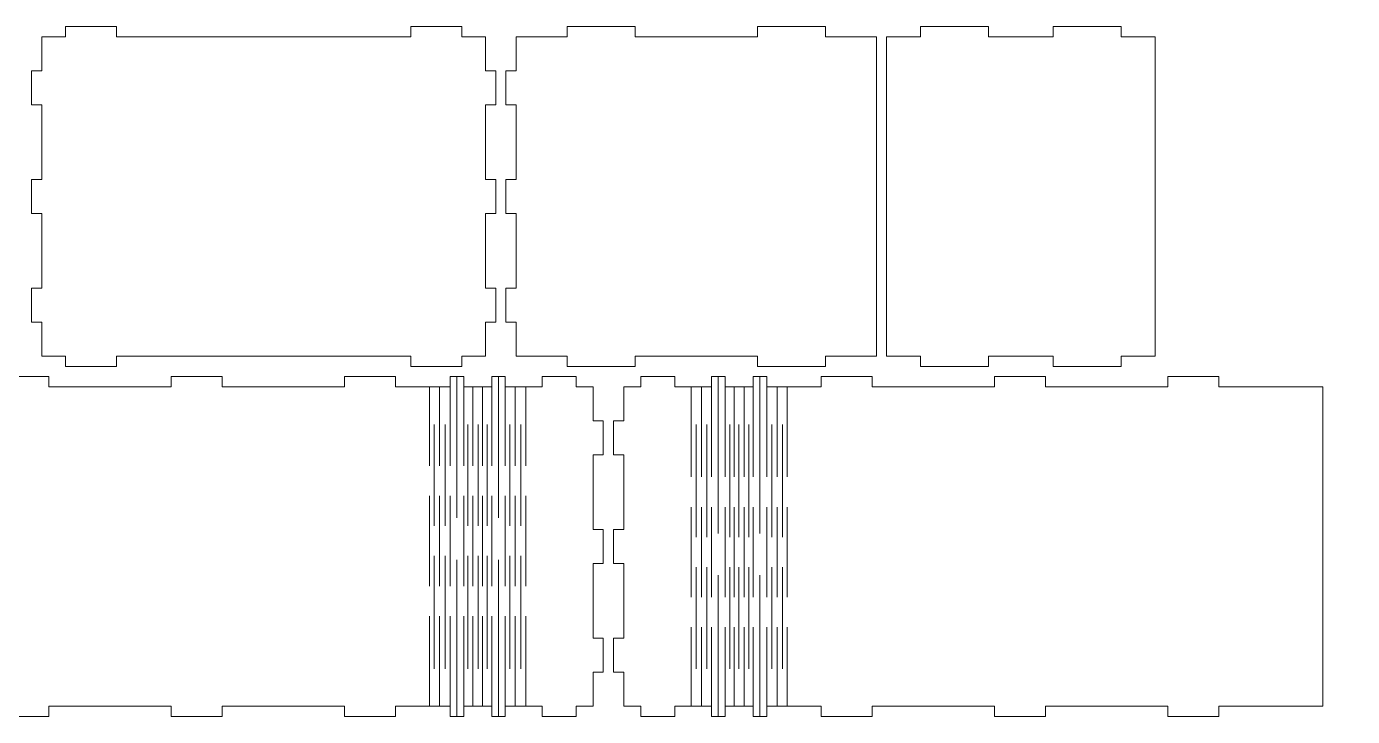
# Model space of a CAD drawing. Header units: millimetres. Extents: x -410 to 410, y -631 to 631.
# Drawn here: x 4.1 to 394.3, y 131.1 to 334.1 of the extents above; entities that cross this region are included whole.
import ezdxf

# ---------------------------------------------------------------- set-up
doc = ezdxf.new("R2010")
doc.units = ezdxf.units.MM
doc.header["$MEASUREMENT"] = 0
doc.layers.add('Camada 1', color=7, linetype='Continuous')

msp = doc.modelspace()

# ---------------------------------------------------------------- linework, layer by layer
at = {"layer": 'Camada 1', "color": 250, "lineweight": 20}
for points, knots in [([(8.6256, 289.1081), (8.6256, 289.1081), (8.6256, 311.1081), (8.6256, 311.1081), (8.6256, 311.1081), (8.6256, 311.1081), (5.6256, 311.1081), (5.6256, 311.1081), (5.6256, 311.1081), (5.6256, 311.1081), (5.6256, 321.1081), (5.6256, 321.1081), (5.6256, 321.1081), (5.6256, 321.1081), (8.6256, 321.1081), (8.6256, 321.1081), (8.6256, 321.1081), (8.6256, 321.1081), (8.6256, 331.1081), (8.6256, 331.1081), (8.6256, 331.1081), (8.6256, 331.1081), (15.6256, 331.1081), (15.6256, 331.1081), (15.6256, 331.1081), (15.6256, 331.1081), (15.6256, 334.1081), (15.6256, 334.1081), (15.6256, 334.1081), (15.6256, 334.1081), (30.6256, 334.1081), (30.6256, 334.1081), (30.6256, 334.1081), (30.6256, 334.1081), (30.6256, 331.1081), (30.6256, 331.1081), (30.6256, 331.1081), (30.6256, 331.1081), (117.2056, 331.1081), (117.2056, 331.1081), (117.2056, 331.1081), (117.2056, 331.1081), (117.2056, 334.1081), (117.2056, 334.1081), (117.2056, 334.1081), (117.2056, 334.1081), (132.2056, 334.1081), (132.2056, 334.1081), (132.2056, 334.1081), (132.2056, 334.1081), (132.2056, 331.1081), (132.2056, 331.1081), (132.2056, 331.1081), (132.2056, 331.1081), (139.2056, 331.1081), (139.2056, 331.1081), (139.2056, 331.1081), (139.2056, 331.1081), (139.2056, 321.1081), (139.2056, 321.1081), (139.2056, 321.1081), (139.2056, 321.1081), (142.2056, 321.1081), (142.2056, 321.1081), (142.2056, 321.1081), (142.2056, 321.1081), (142.2056, 311.1081), (142.2056, 311.1081), (142.2056, 311.1081), (142.2056, 311.1081), (139.2056, 311.1081), (139.2056, 311.1081), (139.2056, 311.1081), (139.2056, 311.1081), (139.2056, 289.1081), (139.2056, 289.1081), (139.2056, 289.1081), (139.2056, 289.1081), (142.2056, 289.1081), (142.2056, 289.1081), (142.2056, 289.1081), (142.2056, 289.1081), (142.2056, 279.1081), (142.2056, 279.1081), (142.2056, 279.1081), (142.2056, 279.1081), (139.2056, 279.1081), (139.2056, 279.1081), (139.2056, 279.1081), (139.2056, 279.1081), (139.2056, 257.1081), (139.2056, 257.1081), (139.2056, 257.1081), (139.2056, 257.1081), (142.2056, 257.1081), (142.2056, 257.1081), (142.2056, 257.1081), (142.2056, 257.1081), (142.2056, 247.1081), (142.2056, 247.1081), (142.2056, 247.1081), (142.2056, 247.1081), (139.2056, 247.1081), (139.2056, 247.1081), (139.2056, 247.1081), (139.2056, 247.1081), (139.2056, 237.1081), (139.2056, 237.1081), (139.2056, 237.1081), (139.2056, 237.1081), (132.2056, 237.1081), (132.2056, 237.1081), (132.2056, 237.1081), (132.2056, 237.1081), (132.2056, 234.1081), (132.2056, 234.1081), (132.2056, 234.1081), (132.2056, 234.1081), (117.2056, 234.1081), (117.2056, 234.1081), (117.2056, 234.1081), (117.2056, 234.1081), (117.2056, 237.1081), (117.2056, 237.1081), (117.2056, 237.1081), (117.2056, 237.1081), (30.6256, 237.1081), (30.6256, 237.1081), (30.6256, 237.1081), (30.6256, 237.1081), (30.6256, 234.1081), (30.6256, 234.1081), (30.6256, 234.1081), (30.6256, 234.1081), (15.6256, 234.1081), (15.6256, 234.1081), (15.6256, 234.1081), (15.6256, 234.1081), (15.6256, 237.1081), (15.6256, 237.1081), (15.6256, 237.1081), (15.6256, 237.1081), (8.6256, 237.1081), (8.6256, 237.1081), (8.6256, 237.1081), (8.6256, 237.1081), (8.6256, 247.1081), (8.6256, 247.1081), (8.6256, 247.1081), (8.6256, 247.1081), (5.6256, 247.1081), (5.6256, 247.1081), (5.6256, 247.1081), (5.6256, 247.1081), (5.6256, 257.1081), (5.6256, 257.1081), (5.6256, 257.1081), (5.6256, 257.1081), (8.6256, 257.1081), (8.6256, 257.1081), (8.6256, 257.1081), (8.6256, 257.1081), (8.6256, 279.1081), (8.6256, 279.1081), (8.6256, 279.1081), (8.6256, 279.1081), (5.6256, 279.1081), (5.6256, 279.1081), (5.6256, 279.1081), (5.6256, 279.1081), (5.6256, 289.1081), (5.6256, 289.1081), (5.6256, 289.1081), (5.6256, 289.1081), (8.6256, 289.1081), (8.6256, 289.1081)], [0, 0, 0, 0, 0.02222222, 0.02222222, 0.02222222, 0.02222222, 0.04444444, 0.04444444, 0.04444444, 0.04444444, 0.06666667, 0.06666667, 0.06666667, 0.06666667, 0.08888889, 0.08888889, 0.08888889, 0.08888889, 0.11111111, 0.11111111, 0.11111111, 0.11111111, 0.13333333, 0.13333333, 0.13333333, 0.13333333, 0.15555556, 0.15555556, 0.15555556, 0.15555556, 0.17777778, 0.17777778, 0.17777778, 0.17777778, 0.2, 0.2, 0.2, 0.2, 0.22222222, 0.22222222, 0.22222222, 0.22222222, 0.24444444, 0.24444444, 0.24444444, 0.24444444, 0.26666667, 0.26666667, 0.26666667, 0.26666667, 0.28888889, 0.28888889, 0.28888889, 0.28888889, 0.31111111, 0.31111111, 0.31111111, 0.31111111, 0.33333333, 0.33333333, 0.33333333, 0.33333333, 0.35555556, 0.35555556, 0.35555556, 0.35555556, 0.37777778, 0.37777778, 0.37777778, 0.37777778, 0.4, 0.4, 0.4, 0.4, 0.42222222, 0.42222222, 0.42222222, 0.42222222, 0.44444444, 0.44444444, 0.44444444, 0.44444444, 0.46666667, 0.46666667, 0.46666667, 0.46666667, 0.48888889, 0.48888889, 0.48888889, 0.48888889, 0.51111111, 0.51111111, 0.51111111, 0.51111111, 0.53333333, 0.53333333, 0.53333333, 0.53333333, 0.55555556, 0.55555556, 0.55555556, 0.55555556, 0.57777778, 0.57777778, 0.57777778, 0.57777778, 0.6, 0.6, 0.6, 0.6, 0.62222222, 0.62222222, 0.62222222, 0.62222222, 0.64444444, 0.64444444, 0.64444444, 0.64444444, 0.66666667, 0.66666667, 0.66666667, 0.66666667, 0.68888889, 0.68888889, 0.68888889, 0.68888889, 0.71111111, 0.71111111, 0.71111111, 0.71111111, 0.73333333, 0.73333333, 0.73333333, 0.73333333, 0.75555556, 0.75555556, 0.75555556, 0.75555556, 0.77777778, 0.77777778, 0.77777778, 0.77777778, 0.8, 0.8, 0.8, 0.8, 0.82222222, 0.82222222, 0.82222222, 0.82222222, 0.84444444, 0.84444444, 0.84444444, 0.84444444, 0.86666667, 0.86666667, 0.86666667, 0.86666667, 0.88888889, 0.88888889, 0.88888889, 0.88888889, 0.91111111, 0.91111111, 0.91111111, 0.91111111, 0.93333333, 0.93333333, 0.93333333, 0.93333333, 0.95555556, 0.95555556, 0.95555556, 0.95555556, 1, 1, 1, 1]), ([(183.2056, 237.1081), (183.2056, 237.1081), (219.201, 237.1081), (219.201, 237.1081), (219.201, 237.1081), (219.201, 237.1081), (219.201, 234.1081), (219.201, 234.1081), (219.201, 234.1081), (219.201, 234.1081), (239.201, 234.1081), (239.201, 234.1081), (239.201, 234.1081), (239.201, 234.1081), (239.201, 237.1081), (239.201, 237.1081), (239.201, 237.1081), (239.201, 237.1081), (254.201, 237.1081), (254.201, 237.1081), (254.201, 237.1081), (254.201, 237.1081), (254.201, 331.1081), (254.201, 331.1081), (254.201, 331.1081), (254.201, 331.1081), (239.201, 331.1081), (239.201, 331.1081), (239.201, 331.1081), (239.201, 331.1081), (239.201, 334.1081), (239.201, 334.1081), (239.201, 334.1081), (239.201, 334.1081), (219.201, 334.1081), (219.201, 334.1081), (219.201, 334.1081), (219.201, 334.1081), (219.201, 331.1081), (219.201, 331.1081), (219.201, 331.1081), (219.201, 331.1081), (183.2056, 331.1081), (183.2056, 331.1081), (183.2056, 331.1081), (183.2056, 331.1081), (183.2056, 334.1081), (183.2056, 334.1081), (183.2056, 334.1081), (183.2056, 334.1081), (163.2056, 334.1081), (163.2056, 334.1081), (163.2056, 334.1081), (163.2056, 334.1081), (163.2056, 331.1081), (163.2056, 331.1081), (163.2056, 331.1081), (163.2056, 331.1081), (148.2056, 331.1081), (148.2056, 331.1081), (148.2056, 331.1081), (148.2056, 331.1081), (148.2056, 321.1081), (148.2056, 321.1081), (148.2056, 321.1081), (148.2056, 321.1081), (145.2056, 321.1081), (145.2056, 321.1081), (145.2056, 321.1081), (145.2056, 321.1081), (145.2056, 311.1081), (145.2056, 311.1081), (145.2056, 311.1081), (145.2056, 311.1081), (148.2056, 311.1081), (148.2056, 311.1081), (148.2056, 311.1081), (148.2056, 311.1081), (148.2056, 289.1081), (148.2056, 289.1081), (148.2056, 289.1081), (148.2056, 289.1081), (145.2056, 289.1081), (145.2056, 289.1081), (145.2056, 289.1081), (145.2056, 289.1081), (145.2056, 279.1081), (145.2056, 279.1081), (145.2056, 279.1081), (145.2056, 279.1081), (148.2056, 279.1081), (148.2056, 279.1081), (148.2056, 279.1081), (148.2056, 279.1081), (148.2056, 257.1081), (148.2056, 257.1081), (148.2056, 257.1081), (148.2056, 257.1081), (145.2056, 257.1081), (145.2056, 257.1081), (145.2056, 257.1081), (145.2056, 257.1081), (145.2056, 247.1081), (145.2056, 247.1081), (145.2056, 247.1081), (145.2056, 247.1081), (148.2056, 247.1081), (148.2056, 247.1081), (148.2056, 247.1081), (148.2056, 247.1081), (148.2056, 237.1081), (148.2056, 237.1081), (148.2056, 237.1081), (148.2056, 237.1081), (163.2056, 237.1081), (163.2056, 237.1081), (163.2056, 237.1081), (163.2056, 237.1081), (163.2056, 234.1081), (163.2056, 234.1081), (163.2056, 234.1081), (163.2056, 234.1081), (183.2056, 234.1081), (183.2056, 234.1081), (183.2056, 234.1081), (183.2056, 234.1081), (183.2056, 237.1081), (183.2056, 237.1081)], [0, 0, 0, 0, 0.03030303, 0.03030303, 0.03030303, 0.03030303, 0.06060606, 0.06060606, 0.06060606, 0.06060606, 0.09090909, 0.09090909, 0.09090909, 0.09090909, 0.12121212, 0.12121212, 0.12121212, 0.12121212, 0.15151515, 0.15151515, 0.15151515, 0.15151515, 0.18181818, 0.18181818, 0.18181818, 0.18181818, 0.21212121, 0.21212121, 0.21212121, 0.21212121, 0.24242424, 0.24242424, 0.24242424, 0.24242424, 0.27272727, 0.27272727, 0.27272727, 0.27272727, 0.3030303, 0.3030303, 0.3030303, 0.3030303, 0.33333333, 0.33333333, 0.33333333, 0.33333333, 0.36363636, 0.36363636, 0.36363636, 0.36363636, 0.39393939, 0.39393939, 0.39393939, 0.39393939, 0.42424242, 0.42424242, 0.42424242, 0.42424242, 0.45454545, 0.45454545, 0.45454545, 0.45454545, 0.48484848, 0.48484848, 0.48484848, 0.48484848, 0.51515152, 0.51515152, 0.51515152, 0.51515152, 0.54545455, 0.54545455, 0.54545455, 0.54545455, 0.57575758, 0.57575758, 0.57575758, 0.57575758, 0.60606061, 0.60606061, 0.60606061, 0.60606061, 0.63636364, 0.63636364, 0.63636364, 0.63636364, 0.66666667, 0.66666667, 0.66666667, 0.66666667, 0.6969697, 0.6969697, 0.6969697, 0.6969697, 0.72727273, 0.72727273, 0.72727273, 0.72727273, 0.75757576, 0.75757576, 0.75757576, 0.75757576, 0.78787879, 0.78787879, 0.78787879, 0.78787879, 0.81818182, 0.81818182, 0.81818182, 0.81818182, 0.84848485, 0.84848485, 0.84848485, 0.84848485, 0.87878788, 0.87878788, 0.87878788, 0.87878788, 0.90909091, 0.90909091, 0.90909091, 0.90909091, 0.93939394, 0.93939394, 0.93939394, 0.93939394, 1, 1, 1, 1]), ([(306.201, 331.1081), (306.201, 331.1081), (287.201, 331.1081), (287.201, 331.1081), (287.201, 331.1081), (287.201, 331.1081), (287.201, 334.1081), (287.201, 334.1081), (287.201, 334.1081), (287.201, 334.1081), (267.201, 334.1081), (267.201, 334.1081), (267.201, 334.1081), (267.201, 334.1081), (267.201, 331.1081), (267.201, 331.1081), (267.201, 331.1081), (267.201, 331.1081), (257.201, 331.1081), (257.201, 331.1081), (257.201, 331.1081), (257.201, 331.1081), (257.201, 237.1081), (257.201, 237.1081), (257.201, 237.1081), (257.201, 237.1081), (267.201, 237.1081), (267.201, 237.1081), (267.201, 237.1081), (267.201, 237.1081), (267.201, 234.1081), (267.201, 234.1081), (267.201, 234.1081), (267.201, 234.1081), (287.201, 234.1081), (287.201, 234.1081), (287.201, 234.1081), (287.201, 234.1081), (287.201, 237.1081), (287.201, 237.1081), (287.201, 237.1081), (287.201, 237.1081), (306.201, 237.1081), (306.201, 237.1081), (306.201, 237.1081), (306.201, 237.1081), (306.201, 234.1081), (306.201, 234.1081), (306.201, 234.1081), (306.201, 234.1081), (326.201, 234.1081), (326.201, 234.1081), (326.201, 234.1081), (326.201, 234.1081), (326.201, 237.1081), (326.201, 237.1081), (326.201, 237.1081), (326.201, 237.1081), (336.201, 237.1081), (336.201, 237.1081), (336.201, 237.1081), (336.201, 237.1081), (336.201, 331.1081), (336.201, 331.1081), (336.201, 331.1081), (336.201, 331.1081), (326.201, 331.1081), (326.201, 331.1081), (326.201, 331.1081), (326.201, 331.1081), (326.201, 334.1081), (326.201, 334.1081), (326.201, 334.1081), (326.201, 334.1081), (306.201, 334.1081), (306.201, 334.1081), (306.201, 334.1081), (306.201, 334.1081), (306.201, 331.1081), (306.201, 331.1081)], [0, 0, 0, 0, 0.04761905, 0.04761905, 0.04761905, 0.04761905, 0.0952381, 0.0952381, 0.0952381, 0.0952381, 0.14285714, 0.14285714, 0.14285714, 0.14285714, 0.19047619, 0.19047619, 0.19047619, 0.19047619, 0.23809524, 0.23809524, 0.23809524, 0.23809524, 0.28571429, 0.28571429, 0.28571429, 0.28571429, 0.33333333, 0.33333333, 0.33333333, 0.33333333, 0.38095238, 0.38095238, 0.38095238, 0.38095238, 0.42857143, 0.42857143, 0.42857143, 0.42857143, 0.47619048, 0.47619048, 0.47619048, 0.47619048, 0.52380952, 0.52380952, 0.52380952, 0.52380952, 0.57142857, 0.57142857, 0.57142857, 0.57142857, 0.61904762, 0.61904762, 0.61904762, 0.61904762, 0.66666667, 0.66666667, 0.66666667, 0.66666667, 0.71428571, 0.71428571, 0.71428571, 0.71428571, 0.76190476, 0.76190476, 0.76190476, 0.76190476, 0.80952381, 0.80952381, 0.80952381, 0.80952381, 0.85714286, 0.85714286, 0.85714286, 0.85714286, 0.9047619, 0.9047619, 0.9047619, 0.9047619, 1, 1, 1, 1]), ([(-113.4334, 218.1081), (-113.4334, 218.1081), (-113.4334, 228.1081), (-113.4334, 228.1081), (-113.4334, 228.1081), (-113.4334, 228.1081), (-108.4334, 228.1081), (-108.4334, 228.1081), (-108.4334, 228.1081), (-108.4334, 228.1081), (-108.4334, 231.1081), (-108.4334, 231.1081), (-108.4334, 231.1081), (-108.4334, 231.1081), (-98.4334, 231.1081), (-98.4334, 231.1081), (-98.4334, 231.1081), (-98.4334, 231.1081), (-98.4334, 228.1081), (-98.4334, 228.1081), (-98.4334, 228.1081), (-98.4334, 228.1081), (-87.6031, 228.1081), (-87.6031, 228.1081), (-87.6031, 228.1081), (-87.6031, 228.1081), (-87.6031, 231.1081), (-87.6031, 231.1081), (-87.6031, 231.1081), (-87.6031, 231.1081), (-83.5837, 231.1081), (-83.5837, 231.1081), (-83.5837, 231.1081), (-83.5837, 231.1081), (-83.5837, 228.1081), (-83.5837, 228.1081), (-83.5837, 228.1081), (-83.5837, 228.1081), (-75.3594, 228.1081), (-75.3594, 228.1081), (-75.3594, 228.1081), (-75.3594, 228.1081), (-75.3594, 231.1081), (-75.3594, 231.1081), (-75.3594, 231.1081), (-75.3594, 231.1081), (-71.34, 231.1081), (-71.34, 231.1081), (-71.34, 231.1081), (-71.34, 231.1081), (-71.34, 228.1081), (-71.34, 228.1081), (-71.34, 228.1081), (-71.34, 228.1081), (-55.2951, 228.1081), (-55.2951, 228.1081), (-55.2951, 228.1081), (-55.2951, 228.1081), (-55.2951, 231.1081), (-55.2951, 231.1081), (-55.2951, 231.1081), (-55.2951, 231.1081), (-40.2951, 231.1081), (-40.2951, 231.1081), (-40.2951, 231.1081), (-40.2951, 231.1081), (-40.2951, 228.1081), (-40.2951, 228.1081), (-40.2951, 228.1081), (-40.2951, 228.1081), (-4.2951, 228.1081), (-4.2951, 228.1081), (-4.2951, 228.1081), (-4.2951, 228.1081), (-4.2951, 231.1081), (-4.2951, 231.1081), (-4.2951, 231.1081), (-4.2951, 231.1081), (10.7049, 231.1081), (10.7049, 231.1081), (10.7049, 231.1081), (10.7049, 231.1081), (10.7049, 228.1081), (10.7049, 228.1081), (10.7049, 228.1081), (10.7049, 228.1081), (46.7049, 228.1081), (46.7049, 228.1081), (46.7049, 228.1081), (46.7049, 228.1081), (46.7049, 231.1081), (46.7049, 231.1081), (46.7049, 231.1081), (46.7049, 231.1081), (61.7049, 231.1081), (61.7049, 231.1081), (61.7049, 231.1081), (61.7049, 231.1081), (61.7049, 228.1081), (61.7049, 228.1081), (61.7049, 228.1081), (61.7049, 228.1081), (97.7049, 228.1081), (97.7049, 228.1081), (97.7049, 228.1081), (97.7049, 228.1081), (97.7049, 231.1081), (97.7049, 231.1081), (97.7049, 231.1081), (97.7049, 231.1081), (112.7049, 231.1081), (112.7049, 231.1081), (112.7049, 231.1081), (112.7049, 231.1081), (112.7049, 228.1081), (112.7049, 228.1081), (112.7049, 228.1081), (112.7049, 228.1081), (128.7498, 228.1081), (128.7498, 228.1081), (128.7498, 228.1081), (128.7498, 228.1081), (128.7498, 231.1081), (128.7498, 231.1081), (128.7498, 231.1081), (128.7498, 231.1081), (132.7692, 231.1081), (132.7692, 231.1081), (132.7692, 231.1081), (132.7692, 231.1081), (132.7692, 228.1081), (132.7692, 228.1081), (132.7692, 228.1081), (132.7692, 228.1081), (140.9935, 228.1081), (140.9935, 228.1081), (140.9935, 228.1081), (140.9935, 228.1081), (140.9935, 231.1081), (140.9935, 231.1081), (140.9935, 231.1081), (140.9935, 231.1081), (145.0129, 231.1081), (145.0129, 231.1081), (145.0129, 231.1081), (145.0129, 231.1081), (145.0129, 228.1081), (145.0129, 228.1081), (145.0129, 228.1081), (145.0129, 228.1081), (155.8432, 228.1081), (155.8432, 228.1081), (155.8432, 228.1081), (155.8432, 228.1081), (155.8432, 231.1081), (155.8432, 231.1081), (155.8432, 231.1081), (155.8432, 231.1081), (165.8432, 231.1081), (165.8432, 231.1081), (165.8432, 231.1081), (165.8432, 231.1081), (165.8432, 228.1081), (165.8432, 228.1081), (165.8432, 228.1081), (165.8432, 228.1081), (170.8432, 228.1081), (170.8432, 228.1081), (170.8432, 228.1081), (170.8432, 228.1081), (170.8432, 218.1081), (170.8432, 218.1081), (170.8432, 218.1081), (170.8432, 218.1081), (173.8432, 218.1081), (173.8432, 218.1081), (173.8432, 218.1081), (173.8432, 218.1081), (173.8432, 208.1081), (173.8432, 208.1081), (173.8432, 208.1081), (173.8432, 208.1081), (170.8432, 208.1081), (170.8432, 208.1081), (170.8432, 208.1081), (170.8432, 208.1081), (170.8432, 186.1081), (170.8432, 186.1081), (170.8432, 186.1081), (170.8432, 186.1081), (173.8432, 186.1081), (173.8432, 186.1081), (173.8432, 186.1081), (173.8432, 186.1081), (173.8432, 176.1081), (173.8432, 176.1081), (173.8432, 176.1081), (173.8432, 176.1081), (170.8432, 176.1081), (170.8432, 176.1081), (170.8432, 176.1081), (170.8432, 176.1081), (170.8432, 154.1081), (170.8432, 154.1081), (170.8432, 154.1081), (170.8432, 154.1081), (173.8432, 154.1081), (173.8432, 154.1081), (173.8432, 154.1081), (173.8432, 154.1081), (173.8432, 144.1081), (173.8432, 144.1081), (173.8432, 144.1081), (173.8432, 144.1081), (170.8432, 144.1081), (170.8432, 144.1081), (170.8432, 144.1081), (170.8432, 144.1081), (170.8432, 134.1081), (170.8432, 134.1081), (170.8432, 134.1081), (170.8432, 134.1081), (165.8432, 134.1081), (165.8432, 134.1081), (165.8432, 134.1081), (165.8432, 134.1081), (165.8432, 131.1081), (165.8432, 131.1081), (165.8432, 131.1081), (165.8432, 131.1081), (155.8432, 131.1081), (155.8432, 131.1081), (155.8432, 131.1081), (155.8432, 131.1081), (155.8432, 134.1081), (155.8432, 134.1081), (155.8432, 134.1081), (155.8432, 134.1081), (145.0129, 134.1081), (145.0129, 134.1081), (145.0129, 134.1081), (145.0129, 134.1081), (145.0129, 131.1081), (145.0129, 131.1081), (145.0129, 131.1081), (145.0129, 131.1081), (140.9935, 131.1081), (140.9935, 131.1081), (140.9935, 131.1081), (140.9935, 131.1081), (140.9935, 134.1081), (140.9935, 134.1081), (140.9935, 134.1081), (140.9935, 134.1081), (132.7692, 134.1081), (132.7692, 134.1081), (132.7692, 134.1081), (132.7692, 134.1081), (132.7692, 131.1081), (132.7692, 131.1081), (132.7692, 131.1081), (132.7692, 131.1081), (128.7498, 131.1081), (128.7498, 131.1081), (128.7498, 131.1081), (128.7498, 131.1081), (128.7498, 134.1081), (128.7498, 134.1081), (128.7498, 134.1081), (128.7498, 134.1081), (112.7049, 134.1081), (112.7049, 134.1081), (112.7049, 134.1081), (112.7049, 134.1081), (112.7049, 131.1081), (112.7049, 131.1081), (112.7049, 131.1081), (112.7049, 131.1081), (97.7049, 131.1081), (97.7049, 131.1081), (97.7049, 131.1081), (97.7049, 131.1081), (97.7049, 134.1081), (97.7049, 134.1081), (97.7049, 134.1081), (97.7049, 134.1081), (61.7049, 134.1081), (61.7049, 134.1081), (61.7049, 134.1081), (61.7049, 134.1081), (61.7049, 131.1081), (61.7049, 131.1081), (61.7049, 131.1081), (61.7049, 131.1081), (46.7049, 131.1081), (46.7049, 131.1081), (46.7049, 131.1081), (46.7049, 131.1081), (46.7049, 134.1081), (46.7049, 134.1081), (46.7049, 134.1081), (46.7049, 134.1081), (10.7049, 134.1081), (10.7049, 134.1081), (10.7049, 134.1081), (10.7049, 134.1081), (10.7049, 131.1081), (10.7049, 131.1081), (10.7049, 131.1081), (10.7049, 131.1081), (-4.2951, 131.1081), (-4.2951, 131.1081), (-4.2951, 131.1081), (-4.2951, 131.1081), (-4.2951, 134.1081), (-4.2951, 134.1081), (-4.2951, 134.1081), (-4.2951, 134.1081), (-40.2951, 134.1081), (-40.2951, 134.1081), (-40.2951, 134.1081), (-40.2951, 134.1081), (-40.2951, 131.1081), (-40.2951, 131.1081), (-40.2951, 131.1081), (-40.2951, 131.1081), (-55.2951, 131.1081), (-55.2951, 131.1081), (-55.2951, 131.1081), (-55.2951, 131.1081), (-55.2951, 134.1081), (-55.2951, 134.1081), (-55.2951, 134.1081), (-55.2951, 134.1081), (-71.34, 134.1081), (-71.34, 134.1081), (-71.34, 134.1081), (-71.34, 134.1081), (-71.34, 131.1081), (-71.34, 131.1081), (-71.34, 131.1081), (-71.34, 131.1081), (-75.3594, 131.1081), (-75.3594, 131.1081), (-75.3594, 131.1081), (-75.3594, 131.1081), (-75.3594, 134.1081), (-75.3594, 134.1081), (-75.3594, 134.1081), (-75.3594, 134.1081), (-83.5837, 134.1081), (-83.5837, 134.1081), (-83.5837, 134.1081), (-83.5837, 134.1081), (-83.5837, 131.1081), (-83.5837, 131.1081), (-83.5837, 131.1081), (-83.5837, 131.1081), (-87.6031, 131.1081), (-87.6031, 131.1081), (-87.6031, 131.1081), (-87.6031, 131.1081), (-87.6031, 134.1081), (-87.6031, 134.1081), (-87.6031, 134.1081), (-87.6031, 134.1081), (-98.4334, 134.1081), (-98.4334, 134.1081), (-98.4334, 134.1081), (-98.4334, 134.1081), (-98.4334, 131.1081), (-98.4334, 131.1081), (-98.4334, 131.1081), (-98.4334, 131.1081), (-108.4334, 131.1081), (-108.4334, 131.1081), (-108.4334, 131.1081), (-108.4334, 131.1081), (-108.4334, 134.1081), (-108.4334, 134.1081), (-108.4334, 134.1081), (-108.4334, 134.1081), (-113.4334, 134.1081), (-113.4334, 134.1081), (-113.4334, 134.1081), (-113.4334, 134.1081), (-113.4334, 144.1081), (-113.4334, 144.1081), (-113.4334, 144.1081), (-113.4334, 144.1081), (-116.4334, 144.1081), (-116.4334, 144.1081), (-116.4334, 144.1081), (-116.4334, 144.1081), (-116.4334, 154.1081), (-116.4334, 154.1081), (-116.4334, 154.1081), (-116.4334, 154.1081), (-113.4334, 154.1081), (-113.4334, 154.1081), (-113.4334, 154.1081), (-113.4334, 154.1081), (-113.4334, 176.1081), (-113.4334, 176.1081), (-113.4334, 176.1081), (-113.4334, 176.1081), (-116.4334, 176.1081), (-116.4334, 176.1081), (-116.4334, 176.1081), (-116.4334, 176.1081), (-116.4334, 186.1081), (-116.4334, 186.1081), (-116.4334, 186.1081), (-116.4334, 186.1081), (-113.4334, 186.1081), (-113.4334, 186.1081), (-113.4334, 186.1081), (-113.4334, 186.1081), (-113.4334, 208.1081), (-113.4334, 208.1081), (-113.4334, 208.1081), (-113.4334, 208.1081), (-116.4334, 208.1081), (-116.4334, 208.1081), (-116.4334, 208.1081), (-116.4334, 208.1081), (-116.4334, 218.1081), (-116.4334, 218.1081), (-116.4334, 218.1081), (-116.4334, 218.1081), (-113.4334, 218.1081), (-113.4334, 218.1081)], [0, 0, 0, 0, 0.00917431, 0.00917431, 0.00917431, 0.00917431, 0.01834862, 0.01834862, 0.01834862, 0.01834862, 0.02752294, 0.02752294, 0.02752294, 0.02752294, 0.03669725, 0.03669725, 0.03669725, 0.03669725, 0.04587156, 0.04587156, 0.04587156, 0.04587156, 0.05504587, 0.05504587, 0.05504587, 0.05504587, 0.06422018, 0.06422018, 0.06422018, 0.06422018, 0.0733945, 0.0733945, 0.0733945, 0.0733945, 0.08256881, 0.08256881, 0.08256881, 0.08256881, 0.09174312, 0.09174312, 0.09174312, 0.09174312, 0.10091743, 0.10091743, 0.10091743, 0.10091743, 0.11009174, 0.11009174, 0.11009174, 0.11009174, 0.11926606, 0.11926606, 0.11926606, 0.11926606, 0.12844037, 0.12844037, 0.12844037, 0.12844037, 0.13761468, 0.13761468, 0.13761468, 0.13761468, 0.14678899, 0.14678899, 0.14678899, 0.14678899, 0.1559633, 0.1559633, 0.1559633, 0.1559633, 0.16513761, 0.16513761, 0.16513761, 0.16513761, 0.17431193, 0.17431193, 0.17431193, 0.17431193, 0.18348624, 0.18348624, 0.18348624, 0.18348624, 0.19266055, 0.19266055, 0.19266055, 0.19266055, 0.20183486, 0.20183486, 0.20183486, 0.20183486, 0.21100917, 0.21100917, 0.21100917, 0.21100917, 0.22018349, 0.22018349, 0.22018349, 0.22018349, 0.2293578, 0.2293578, 0.2293578, 0.2293578, 0.23853211, 0.23853211, 0.23853211, 0.23853211, 0.24770642, 0.24770642, 0.24770642, 0.24770642, 0.25688073, 0.25688073, 0.25688073, 0.25688073, 0.26605505, 0.26605505, 0.26605505, 0.26605505, 0.27522936, 0.27522936, 0.27522936, 0.27522936, 0.28440367, 0.28440367, 0.28440367, 0.28440367, 0.29357798, 0.29357798, 0.29357798, 0.29357798, 0.30275229, 0.30275229, 0.30275229, 0.30275229, 0.31192661, 0.31192661, 0.31192661, 0.31192661, 0.32110092, 0.32110092, 0.32110092, 0.32110092, 0.33027523, 0.33027523, 0.33027523, 0.33027523, 0.33944954, 0.33944954, 0.33944954, 0.33944954, 0.34862385, 0.34862385, 0.34862385, 0.34862385, 0.35779817, 0.35779817, 0.35779817, 0.35779817, 0.36697248, 0.36697248, 0.36697248, 0.36697248, 0.37614679, 0.37614679, 0.37614679, 0.37614679, 0.3853211, 0.3853211, 0.3853211, 0.3853211, 0.39449541, 0.39449541, 0.39449541, 0.39449541, 0.40366972, 0.40366972, 0.40366972, 0.40366972, 0.41284404, 0.41284404, 0.41284404, 0.41284404, 0.42201835, 0.42201835, 0.42201835, 0.42201835, 0.43119266, 0.43119266, 0.43119266, 0.43119266, 0.44036697, 0.44036697, 0.44036697, 0.44036697, 0.44954128, 0.44954128, 0.44954128, 0.44954128, 0.4587156, 0.4587156, 0.4587156, 0.4587156, 0.46788991, 0.46788991, 0.46788991, 0.46788991, 0.47706422, 0.47706422, 0.47706422, 0.47706422, 0.48623853, 0.48623853, 0.48623853, 0.48623853, 0.49541284, 0.49541284, 0.49541284, 0.49541284, 0.50458716, 0.50458716, 0.50458716, 0.50458716, 0.51376147, 0.51376147, 0.51376147, 0.51376147, 0.52293578, 0.52293578, 0.52293578, 0.52293578, 0.53211009, 0.53211009, 0.53211009, 0.53211009, 0.5412844, 0.5412844, 0.5412844, 0.5412844, 0.55045872, 0.55045872, 0.55045872, 0.55045872, 0.55963303, 0.55963303, 0.55963303, 0.55963303, 0.56880734, 0.56880734, 0.56880734, 0.56880734, 0.57798165, 0.57798165, 0.57798165, 0.57798165, 0.58715596, 0.58715596, 0.58715596, 0.58715596, 0.59633028, 0.59633028, 0.59633028, 0.59633028, 0.60550459, 0.60550459, 0.60550459, 0.60550459, 0.6146789, 0.6146789, 0.6146789, 0.6146789, 0.62385321, 0.62385321, 0.62385321, 0.62385321, 0.63302752, 0.63302752, 0.63302752, 0.63302752, 0.64220183, 0.64220183, 0.64220183, 0.64220183, 0.65137615, 0.65137615, 0.65137615, 0.65137615, 0.66055046, 0.66055046, 0.66055046, 0.66055046, 0.66972477, 0.66972477, 0.66972477, 0.66972477, 0.67889908, 0.67889908, 0.67889908, 0.67889908, 0.68807339, 0.68807339, 0.68807339, 0.68807339, 0.69724771, 0.69724771, 0.69724771, 0.69724771, 0.70642202, 0.70642202, 0.70642202, 0.70642202, 0.71559633, 0.71559633, 0.71559633, 0.71559633, 0.72477064, 0.72477064, 0.72477064, 0.72477064, 0.73394495, 0.73394495, 0.73394495, 0.73394495, 0.74311927, 0.74311927, 0.74311927, 0.74311927, 0.75229358, 0.75229358, 0.75229358, 0.75229358, 0.76146789, 0.76146789, 0.76146789, 0.76146789, 0.7706422, 0.7706422, 0.7706422, 0.7706422, 0.77981651, 0.77981651, 0.77981651, 0.77981651, 0.78899083, 0.78899083, 0.78899083, 0.78899083, 0.79816514, 0.79816514, 0.79816514, 0.79816514, 0.80733945, 0.80733945, 0.80733945, 0.80733945, 0.81651376, 0.81651376, 0.81651376, 0.81651376, 0.82568807, 0.82568807, 0.82568807, 0.82568807, 0.83486239, 0.83486239, 0.83486239, 0.83486239, 0.8440367, 0.8440367, 0.8440367, 0.8440367, 0.85321101, 0.85321101, 0.85321101, 0.85321101, 0.86238532, 0.86238532, 0.86238532, 0.86238532, 0.87155963, 0.87155963, 0.87155963, 0.87155963, 0.88073394, 0.88073394, 0.88073394, 0.88073394, 0.88990826, 0.88990826, 0.88990826, 0.88990826, 0.89908257, 0.89908257, 0.89908257, 0.89908257, 0.90825688, 0.90825688, 0.90825688, 0.90825688, 0.91743119, 0.91743119, 0.91743119, 0.91743119, 0.9266055, 0.9266055, 0.9266055, 0.9266055, 0.93577982, 0.93577982, 0.93577982, 0.93577982, 0.94495413, 0.94495413, 0.94495413, 0.94495413, 0.95412844, 0.95412844, 0.95412844, 0.95412844, 0.96330275, 0.96330275, 0.96330275, 0.96330275, 0.97247706, 0.97247706, 0.97247706, 0.97247706, 0.98165138, 0.98165138, 0.98165138, 0.98165138, 1, 1, 1, 1]), ([(385.5913, 134.1081), (343.6834, 134.1081), (394.282, 134.1081), (354.9815, 134.1081), (354.9815, 134.1081), (354.9815, 134.1081), (354.9815, 131.1081), (354.9815, 131.1081), (354.9815, 131.1081), (354.9815, 131.1081), (339.9815, 131.1081), (339.9815, 131.1081), (339.9815, 131.1081), (339.9815, 131.1081), (339.9815, 134.1081), (339.9815, 134.1081), (339.9815, 134.1081), (339.9815, 134.1081), (303.9815, 134.1081), (303.9815, 134.1081), (303.9815, 134.1081), (303.9815, 134.1081), (303.9815, 131.1081), (303.9815, 131.1081), (303.9815, 131.1081), (303.9815, 131.1081), (288.9815, 131.1081), (288.9815, 131.1081), (288.9815, 131.1081), (288.9815, 131.1081), (288.9815, 134.1081), (288.9815, 134.1081), (288.9815, 134.1081), (288.9815, 134.1081), (252.9815, 134.1081), (252.9815, 134.1081), (252.9815, 134.1081), (252.9815, 134.1081), (252.9815, 131.1081), (252.9815, 131.1081), (252.9815, 131.1081), (252.9815, 131.1081), (237.9815, 131.1081), (237.9815, 131.1081), (237.9815, 131.1081), (237.9815, 131.1081), (237.9815, 134.1081), (237.9815, 134.1081), (237.9815, 134.1081), (237.9815, 134.1081), (221.9366, 134.1081), (221.9366, 134.1081), (221.9366, 134.1081), (221.9366, 134.1081), (221.9366, 131.1081), (221.9366, 131.1081), (221.9366, 131.1081), (221.9366, 131.1081), (217.9172, 131.1081), (217.9172, 131.1081), (217.9172, 131.1081), (217.9172, 131.1081), (217.9172, 134.1081), (217.9172, 134.1081), (217.9172, 134.1081), (217.9172, 134.1081), (209.6929, 134.1081), (209.6929, 134.1081), (209.6929, 134.1081), (209.6929, 134.1081), (209.6929, 131.1081), (209.6929, 131.1081), (209.6929, 131.1081), (209.6929, 131.1081), (205.6735, 131.1081), (205.6735, 131.1081), (205.6735, 131.1081), (205.6735, 131.1081), (205.6735, 134.1081), (205.6735, 134.1081), (205.6735, 134.1081), (205.6735, 134.1081), (194.8432, 134.1081), (194.8432, 134.1081), (194.8432, 134.1081), (194.8432, 134.1081), (194.8432, 131.1081), (194.8432, 131.1081), (194.8432, 131.1081), (194.8432, 131.1081), (184.8432, 131.1081), (184.8432, 131.1081), (184.8432, 131.1081), (184.8432, 131.1081), (184.8432, 134.1081), (184.8432, 134.1081), (184.8432, 134.1081), (184.8432, 134.1081), (179.8432, 134.1081), (179.8432, 134.1081), (179.8432, 134.1081), (179.8432, 134.1081), (179.8432, 144.1081), (179.8432, 144.1081), (179.8432, 144.1081), (179.8432, 144.1081), (176.8432, 144.1081), (176.8432, 144.1081), (176.8432, 144.1081), (176.8432, 144.1081), (176.8432, 154.1081), (176.8432, 154.1081), (176.8432, 154.1081), (176.8432, 154.1081), (179.8432, 154.1081), (179.8432, 154.1081), (179.8432, 154.1081), (179.8432, 154.1081), (179.8432, 176.1081), (179.8432, 176.1081), (179.8432, 176.1081), (179.8432, 176.1081), (176.8432, 176.1081), (176.8432, 176.1081), (176.8432, 176.1081), (176.8432, 176.1081), (176.8432, 186.1081), (176.8432, 186.1081), (176.8432, 186.1081), (176.8432, 186.1081), (179.8432, 186.1081), (179.8432, 186.1081), (179.8432, 186.1081), (179.8432, 186.1081), (179.8432, 208.1081), (179.8432, 208.1081), (179.8432, 208.1081), (179.8432, 208.1081), (176.8432, 208.1081), (176.8432, 208.1081), (176.8432, 208.1081), (176.8432, 208.1081), (176.8432, 218.1081), (176.8432, 218.1081), (176.8432, 218.1081), (176.8432, 218.1081), (179.8432, 218.1081), (179.8432, 218.1081), (179.8432, 218.1081), (179.8432, 218.1081), (179.8432, 228.1081), (179.8432, 228.1081), (179.8432, 228.1081), (179.8432, 228.1081), (184.8432, 228.1081), (184.8432, 228.1081), (184.8432, 228.1081), (184.8432, 228.1081), (184.8432, 231.1081), (184.8432, 231.1081), (184.8432, 231.1081), (184.8432, 231.1081), (194.8432, 231.1081), (194.8432, 231.1081), (194.8432, 231.1081), (194.8432, 231.1081), (194.8432, 228.1081), (194.8432, 228.1081), (194.8432, 228.1081), (194.8432, 228.1081), (205.6735, 228.1081), (205.6735, 228.1081), (205.6735, 228.1081), (205.6735, 228.1081), (205.6735, 231.1081), (205.6735, 231.1081), (205.6735, 231.1081), (205.6735, 231.1081), (209.6929, 231.1081), (209.6929, 231.1081), (209.6929, 231.1081), (209.6929, 231.1081), (209.6929, 228.1081), (209.6929, 228.1081), (209.6929, 228.1081), (209.6929, 228.1081), (217.9172, 228.1081), (217.9172, 228.1081), (217.9172, 228.1081), (217.9172, 228.1081), (217.9172, 231.1081), (217.9172, 231.1081), (217.9172, 231.1081), (217.9172, 231.1081), (221.9366, 231.1081), (221.9366, 231.1081), (221.9366, 231.1081), (221.9366, 231.1081), (221.9366, 228.1081), (221.9366, 228.1081), (221.9366, 228.1081), (221.9366, 228.1081), (237.9815, 228.1081), (237.9815, 228.1081), (237.9815, 228.1081), (237.9815, 228.1081), (237.9815, 231.1081), (237.9815, 231.1081), (237.9815, 231.1081), (237.9815, 231.1081), (252.9815, 231.1081), (252.9815, 231.1081), (252.9815, 231.1081), (252.9815, 231.1081), (252.9815, 228.1081), (252.9815, 228.1081), (252.9815, 228.1081), (252.9815, 228.1081), (288.9815, 228.1081), (288.9815, 228.1081), (288.9815, 228.1081), (288.9815, 228.1081), (288.9815, 231.1081), (288.9815, 231.1081), (288.9815, 231.1081), (288.9815, 231.1081), (303.9815, 231.1081), (303.9815, 231.1081), (303.9815, 231.1081), (303.9815, 231.1081), (303.9815, 228.1081), (303.9815, 228.1081), (303.9815, 228.1081), (303.9815, 228.1081), (339.9815, 228.1081), (339.9815, 228.1081), (339.9815, 228.1081), (339.9815, 228.1081), (339.9815, 231.1081), (339.9815, 231.1081), (339.9815, 231.1081), (339.9815, 231.1081), (354.9815, 231.1081), (354.9815, 231.1081), (354.9815, 231.1081), (354.9815, 231.1081), (354.9815, 228.1081), (354.9815, 228.1081), (354.9815, 228.1081), (394.282, 228.1081), (343.6834, 228.1081), (385.5913, 228.1081), (385.5913, 228.1081), (385.5913, 196.877), (385.5913, 165.3392), (385.5913, 134.1081)], [0, 0, 0, 0, 0.01538462, 0.01538462, 0.01538462, 0.01538462, 0.03076923, 0.03076923, 0.03076923, 0.03076923, 0.04615385, 0.04615385, 0.04615385, 0.04615385, 0.06153846, 0.06153846, 0.06153846, 0.06153846, 0.07692308, 0.07692308, 0.07692308, 0.07692308, 0.09230769, 0.09230769, 0.09230769, 0.09230769, 0.10769231, 0.10769231, 0.10769231, 0.10769231, 0.12307692, 0.12307692, 0.12307692, 0.12307692, 0.13846154, 0.13846154, 0.13846154, 0.13846154, 0.15384615, 0.15384615, 0.15384615, 0.15384615, 0.16923077, 0.16923077, 0.16923077, 0.16923077, 0.18461538, 0.18461538, 0.18461538, 0.18461538, 0.2, 0.2, 0.2, 0.2, 0.21538462, 0.21538462, 0.21538462, 0.21538462, 0.23076923, 0.23076923, 0.23076923, 0.23076923, 0.24615385, 0.24615385, 0.24615385, 0.24615385, 0.26153846, 0.26153846, 0.26153846, 0.26153846, 0.27692308, 0.27692308, 0.27692308, 0.27692308, 0.29230769, 0.29230769, 0.29230769, 0.29230769, 0.30769231, 0.30769231, 0.30769231, 0.30769231, 0.32307692, 0.32307692, 0.32307692, 0.32307692, 0.33846154, 0.33846154, 0.33846154, 0.33846154, 0.35384615, 0.35384615, 0.35384615, 0.35384615, 0.36923077, 0.36923077, 0.36923077, 0.36923077, 0.38461538, 0.38461538, 0.38461538, 0.38461538, 0.4, 0.4, 0.4, 0.4, 0.41538462, 0.41538462, 0.41538462, 0.41538462, 0.43076923, 0.43076923, 0.43076923, 0.43076923, 0.44615385, 0.44615385, 0.44615385, 0.44615385, 0.46153846, 0.46153846, 0.46153846, 0.46153846, 0.47692308, 0.47692308, 0.47692308, 0.47692308, 0.49230769, 0.49230769, 0.49230769, 0.49230769, 0.50769231, 0.50769231, 0.50769231, 0.50769231, 0.52307692, 0.52307692, 0.52307692, 0.52307692, 0.53846154, 0.53846154, 0.53846154, 0.53846154, 0.55384615, 0.55384615, 0.55384615, 0.55384615, 0.56923077, 0.56923077, 0.56923077, 0.56923077, 0.58461538, 0.58461538, 0.58461538, 0.58461538, 0.6, 0.6, 0.6, 0.6, 0.61538462, 0.61538462, 0.61538462, 0.61538462, 0.63076923, 0.63076923, 0.63076923, 0.63076923, 0.64615385, 0.64615385, 0.64615385, 0.64615385, 0.66153846, 0.66153846, 0.66153846, 0.66153846, 0.67692308, 0.67692308, 0.67692308, 0.67692308, 0.69230769, 0.69230769, 0.69230769, 0.69230769, 0.70769231, 0.70769231, 0.70769231, 0.70769231, 0.72307692, 0.72307692, 0.72307692, 0.72307692, 0.73846154, 0.73846154, 0.73846154, 0.73846154, 0.75384615, 0.75384615, 0.75384615, 0.75384615, 0.76923077, 0.76923077, 0.76923077, 0.76923077, 0.78461538, 0.78461538, 0.78461538, 0.78461538, 0.8, 0.8, 0.8, 0.8, 0.81538462, 0.81538462, 0.81538462, 0.81538462, 0.83076923, 0.83076923, 0.83076923, 0.83076923, 0.84615385, 0.84615385, 0.84615385, 0.84615385, 0.86153846, 0.86153846, 0.86153846, 0.86153846, 0.87692308, 0.87692308, 0.87692308, 0.87692308, 0.89230769, 0.89230769, 0.89230769, 0.89230769, 0.90769231, 0.90769231, 0.90769231, 0.90769231, 0.92307692, 0.92307692, 0.92307692, 0.92307692, 0.93846154, 0.93846154, 0.93846154, 0.93846154, 0.95384615, 0.95384615, 0.95384615, 0.95384615, 0.96923077, 0.96923077, 0.96923077, 0.96923077, 1, 1, 1, 1])]:
    msp.add_open_spline(points, degree=3, knots=knots, dxfattribs=at)
for points in [[(130.7595, 189.5393), (130.7595, 189.5393), (130.7595, 231.1081), (130.7595, 231.1081)], [(143.0032, 189.5393), (143.0032, 189.5393), (143.0032, 231.1081), (143.0032, 231.1081)], [(207.6832, 231.1081), (207.6832, 231.1081), (207.6832, 184.978), (207.6832, 184.978)], [(219.9269, 231.1081), (219.9269, 231.1081), (219.9269, 184.978), (219.9269, 184.978)], [(122.7488, 204.8566), (122.7488, 204.8566), (122.7488, 228.1081), (122.7488, 228.1081)], [(125.6437, 204.8566), (125.6437, 204.8566), (125.6437, 228.1081), (125.6437, 228.1081)], [(128.7545, 204.8566), (128.7545, 204.8566), (128.7545, 228.1081), (128.7545, 228.1081)], [(132.7692, 204.8566), (132.7692, 204.8566), (132.7692, 228.1081), (132.7692, 228.1081)], [(135.4413, 204.8566), (135.4413, 204.8566), (135.4413, 228.1081), (135.4413, 228.1081)], [(138.3128, 204.8566), (138.3128, 204.8566), (138.3128, 228.1081), (138.3128, 228.1081)], [(140.9933, 204.8566), (140.9933, 204.8566), (140.9933, 228.1081), (140.9933, 228.1081)], [(145.0131, 204.8566), (145.0131, 204.8566), (145.0131, 228.1081), (145.0131, 228.1081)], [(147.908, 204.8566), (147.908, 204.8566), (147.908, 228.1081), (147.908, 228.1081)], [(151.0188, 204.8566), (151.0188, 204.8566), (151.0188, 228.1081), (151.0188, 228.1081)], [(199.6676, 228.1081), (199.6676, 228.1081), (199.6676, 201.5774), (199.6676, 201.5774)], [(202.7784, 228.1081), (202.7784, 228.1081), (202.7784, 201.5774), (202.7784, 201.5774)], [(205.6733, 228.1081), (205.6733, 228.1081), (205.6733, 201.5774), (205.6733, 201.5774)], [(209.6931, 228.1081), (209.6931, 228.1081), (209.6931, 201.5774), (209.6931, 201.5774)], [(212.3736, 228.1081), (212.3736, 228.1081), (212.3736, 201.5774), (212.3736, 201.5774)], [(215.2451, 228.1081), (215.2451, 228.1081), (215.2451, 201.5774), (215.2451, 201.5774)], [(217.9172, 228.1081), (217.9172, 228.1081), (217.9172, 201.5774), (217.9172, 201.5774)], [(221.9319, 228.1081), (221.9319, 228.1081), (221.9319, 201.5774), (221.9319, 201.5774)], [(225.0427, 228.1081), (225.0427, 228.1081), (225.0427, 201.5774), (225.0427, 201.5774)], [(227.9376, 228.1081), (227.9376, 228.1081), (227.9376, 201.5774), (227.9376, 201.5774)], [(124.0728, 187.1694), (124.0728, 187.1694), (124.0728, 217.0536), (124.0728, 217.0536)], [(127.3025, 187.1694), (127.3025, 187.1694), (127.3025, 217.0536), (127.3025, 217.0536)], [(133.9913, 187.1694), (133.9913, 187.1694), (133.9913, 217.0536), (133.9913, 217.0536)], [(136.9725, 187.1694), (136.9725, 187.1694), (136.9725, 217.0536), (136.9725, 217.0536)], [(139.653, 187.1694), (139.653, 187.1694), (139.653, 217.0536), (139.653, 217.0536)], [(146.3371, 187.1694), (146.3371, 187.1694), (146.3371, 217.0536), (146.3371, 217.0536)], [(149.5668, 187.1694), (149.5668, 187.1694), (149.5668, 217.0536), (149.5668, 217.0536)], [(201.1196, 217.0536), (201.1196, 217.0536), (201.1196, 183.8902), (201.1196, 183.8902)], [(204.3493, 217.0536), (204.3493, 217.0536), (204.3493, 183.8902), (204.3493, 183.8902)], [(211.0334, 217.0536), (211.0334, 217.0536), (211.0334, 183.8902), (211.0334, 183.8902)], [(213.7139, 217.0536), (213.7139, 217.0536), (213.7139, 183.8902), (213.7139, 183.8902)], [(216.6951, 217.0536), (216.6951, 217.0536), (216.6951, 183.8902), (216.6951, 183.8902)], [(223.3839, 217.0536), (223.3839, 217.0536), (223.3839, 183.8902), (223.3839, 183.8902)], [(226.6136, 217.0536), (226.6136, 217.0536), (226.6136, 183.8902), (226.6136, 183.8902)], [(122.7488, 169.4823), (122.7488, 169.4823), (122.7488, 196.0129), (122.7488, 196.0129)], [(125.6437, 169.4823), (125.6437, 169.4823), (125.6437, 196.0129), (125.6437, 196.0129)], [(128.7545, 169.4823), (128.7545, 169.4823), (128.7545, 196.0129), (128.7545, 196.0129)], [(132.7692, 169.4823), (132.7692, 169.4823), (132.7692, 196.0129), (132.7692, 196.0129)], [(135.4413, 169.4823), (135.4413, 169.4823), (135.4413, 196.0129), (135.4413, 196.0129)], [(138.3128, 169.4823), (138.3128, 169.4823), (138.3128, 196.0129), (138.3128, 196.0129)], [(140.9933, 169.4823), (140.9933, 169.4823), (140.9933, 196.0129), (140.9933, 196.0129)], [(145.0131, 169.4823), (145.0131, 169.4823), (145.0131, 196.0129), (145.0131, 196.0129)], [(147.908, 169.4823), (147.908, 169.4823), (147.908, 196.0129), (147.908, 196.0129)], [(151.0188, 169.4823), (151.0188, 169.4823), (151.0188, 196.0129), (151.0188, 196.0129)], [(199.6676, 192.7339), (199.6676, 192.7339), (199.6676, 166.2033), (199.6676, 166.2033)], [(202.7784, 192.7339), (202.7784, 192.7339), (202.7784, 166.2033), (202.7784, 166.2033)], [(205.6733, 192.7339), (205.6733, 192.7339), (205.6733, 166.2033), (205.6733, 166.2033)], [(209.6931, 192.7339), (209.6931, 192.7339), (209.6931, 166.2033), (209.6931, 166.2033)], [(212.3736, 192.7339), (212.3736, 192.7339), (212.3736, 166.2033), (212.3736, 166.2033)], [(215.2451, 192.7339), (215.2451, 192.7339), (215.2451, 166.2033), (215.2451, 166.2033)], [(217.9172, 192.7339), (217.9172, 192.7339), (217.9172, 166.2033), (217.9172, 166.2033)], [(221.9319, 192.7339), (221.9319, 192.7339), (221.9319, 166.2033), (221.9319, 166.2033)], [(225.0427, 192.7339), (225.0427, 192.7339), (225.0427, 166.2033), (225.0427, 166.2033)], [(227.9376, 192.7339), (227.9376, 192.7339), (227.9376, 166.2033), (227.9376, 166.2033)], [(124.0728, 145.1626), (124.0728, 145.1626), (124.0728, 178.326), (124.0728, 178.326)], [(127.3025, 145.1626), (127.3025, 145.1626), (127.3025, 178.326), (127.3025, 178.326)], [(130.7595, 131.1081), (130.7595, 131.1081), (130.7595, 177.2382), (130.7595, 177.2382)], [(133.9913, 145.1626), (133.9913, 145.1626), (133.9913, 178.326), (133.9913, 178.326)], [(136.9725, 145.1626), (136.9725, 145.1626), (136.9725, 178.326), (136.9725, 178.326)], [(139.653, 145.1626), (139.653, 145.1626), (139.653, 178.326), (139.653, 178.326)], [(143.0032, 131.1081), (143.0032, 131.1081), (143.0032, 177.2382), (143.0032, 177.2382)], [(146.3371, 145.1626), (146.3371, 145.1626), (146.3371, 178.326), (146.3371, 178.326)], [(149.5668, 145.1626), (149.5668, 145.1626), (149.5668, 178.326), (149.5668, 178.326)], [(201.1196, 175.0468), (201.1196, 175.0468), (201.1196, 145.1626), (201.1196, 145.1626)], [(204.3493, 175.0468), (204.3493, 175.0468), (204.3493, 145.1626), (204.3493, 145.1626)], [(207.6832, 172.6769), (207.6832, 172.6769), (207.6832, 131.1081), (207.6832, 131.1081)], [(211.0334, 175.0468), (211.0334, 175.0468), (211.0334, 145.1626), (211.0334, 145.1626)], [(213.7139, 175.0468), (213.7139, 175.0468), (213.7139, 145.1626), (213.7139, 145.1626)], [(216.6951, 175.0468), (216.6951, 175.0468), (216.6951, 145.1626), (216.6951, 145.1626)], [(219.9269, 172.6769), (219.9269, 172.6769), (219.9269, 131.1081), (219.9269, 131.1081)], [(223.3839, 175.0468), (223.3839, 175.0468), (223.3839, 145.1626), (223.3839, 145.1626)], [(226.6136, 175.0468), (226.6136, 175.0468), (226.6136, 145.1626), (226.6136, 145.1626)], [(122.7488, 134.1081), (122.7488, 134.1081), (122.7488, 160.6388), (122.7488, 160.6388)], [(125.6437, 134.1081), (125.6437, 134.1081), (125.6437, 160.6388), (125.6437, 160.6388)], [(128.7545, 134.1081), (128.7545, 134.1081), (128.7545, 160.6388), (128.7545, 160.6388)], [(132.7692, 134.1081), (132.7692, 134.1081), (132.7692, 160.6388), (132.7692, 160.6388)], [(135.4413, 134.1081), (135.4413, 134.1081), (135.4413, 160.6388), (135.4413, 160.6388)], [(138.3128, 134.1081), (138.3128, 134.1081), (138.3128, 160.6388), (138.3128, 160.6388)], [(140.9933, 134.1081), (140.9933, 134.1081), (140.9933, 160.6388), (140.9933, 160.6388)], [(145.0131, 134.1081), (145.0131, 134.1081), (145.0131, 160.6388), (145.0131, 160.6388)], [(147.908, 134.1081), (147.908, 134.1081), (147.908, 160.6388), (147.908, 160.6388)], [(151.0188, 134.1081), (151.0188, 134.1081), (151.0188, 160.6388), (151.0188, 160.6388)], [(199.6676, 157.3596), (199.6676, 157.3596), (199.6676, 134.1081), (199.6676, 134.1081)], [(202.7784, 157.3596), (202.7784, 157.3596), (202.7784, 134.1081), (202.7784, 134.1081)], [(205.6733, 157.3596), (205.6733, 157.3596), (205.6733, 134.1081), (205.6733, 134.1081)], [(209.6931, 157.3596), (209.6931, 157.3596), (209.6931, 134.1081), (209.6931, 134.1081)], [(212.3736, 157.3596), (212.3736, 157.3596), (212.3736, 134.1081), (212.3736, 134.1081)], [(215.2451, 157.3596), (215.2451, 157.3596), (215.2451, 134.1081), (215.2451, 134.1081)], [(217.9172, 157.3596), (217.9172, 157.3596), (217.9172, 134.1081), (217.9172, 134.1081)], [(221.9319, 157.3596), (221.9319, 157.3596), (221.9319, 134.1081), (221.9319, 134.1081)], [(225.0427, 157.3596), (225.0427, 157.3596), (225.0427, 134.1081), (225.0427, 134.1081)], [(227.9376, 157.3596), (227.9376, 157.3596), (227.9376, 134.1081), (227.9376, 134.1081)]]:
    msp.add_open_spline(points, degree=3, dxfattribs=at)

doc.saveas('drawing.dxf')
